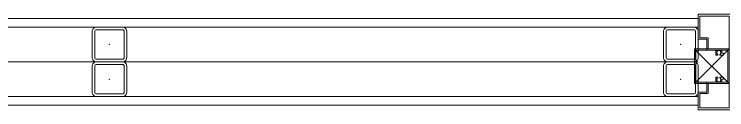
# Model space of a CAD drawing. Extents: x -1286 to 34975, y -230 to 6637.
# Drawn here: x 31326.8 to 31409.1, y 3127 to 3138 of the extents above; entities that cross this region are included whole.
import ezdxf

# ---------------------------------------------------------------- set-up
doc = ezdxf.new("R2010")
doc.units = 0
doc.header["$LTSCALE"] = 20
doc.layers.get('0').update_dxf_attribs({"color": 9, "lineweight": 9})
for name, color, linetype, lineweight in [('06D', 9, 'Continuous', 9), ('10', 9, 'Continuous', 9), ('11', 9, 'Continuous', 9), ('33', 9, 'BATTING', 9)]:
    doc.layers.add(name, color=color, linetype=linetype, lineweight=lineweight)
doc.linetypes.add('BATTING', pattern='A,0.0001,-0.1,[134,ltypeshp.shx,S=0.1,R=0,X=-0.1,Y=0],-0.2,[134,ltypeshp.shx,S=0.1,R=180,X=0.1,Y=0],-0.1', length=0.4001)

# ---------------------------------------------------------------- blocks, each defined once
blk = doc.blocks.new('Prf-40x40')
for points in [[(1.5, -2), (-1.5, -2, -0.414214), (-2, -1.5), (-2, 1.5, -0.414214), (-1.5, 2), (1.5, 2, -0.414214), (2, 1.5), (2, -1.5, -0.414214)], [(1.5, -1.7), (-1.5, -1.7, -0.414214), (-1.7, -1.5), (-1.7, 1.5, -0.414214), (-1.5, 1.7), (1.5, 1.7, -0.414214), (1.7, 1.5), (1.7, -1.5, -0.414214)]]:
    blk.add_lwpolyline(points, format="xyb", close=True)
blk.add_point((0, 0))
blk = doc.blocks.new('p-korkasa_40x40')
at = {"layer": '10'}
for points in [[(-2, -2), (-2, -2, 4.557572), (-2, -2), (2, -2, 6.895317), (2, -2), (2, -2), (2, 2), (-2, 2), (-2, -2)], [(-1.85, -1.85), (-1.85, 1.85), (1.85, 1.85), (1.85, -1.85), (-1.85, -1.85, -4.556435), (-1.85, -1.85)]]:
    blk.add_lwpolyline(points, format="xyb", close=True, dxfattribs=at)
for points in [[(2, -2), (-2, 2)], [(2, 2), (-2, -1.969)]]:
    blk.add_lwpolyline(points, dxfattribs=at)
blk = doc.blocks.new('P-AH-01-10')
at = {"layer": '10'}
for points in [[(-6.84, -95.45), (-6.84, -96.155), (-6.481, -96.155), (-6.481, -95.98, -0.414214), (-6.456, -95.955), (-6.306, -95.955, -0.414214), (-6.281, -95.98), (-6.281, -96.385), (-6.39, -96.385), (-6.355, -96.349, 0.091673), (-6.425, -96.278), (-6.461, -96.314, 0.288261), (-6.701, -96.314), (-6.737, -96.278, 0.091673), (-6.808, -96.349), (-6.772, -96.385, 0.288261), (-6.772, -96.624), (-6.808, -96.66, 0.091673), (-6.737, -96.731), (-6.701, -96.695, 0.288261), (-6.461, -96.695), (-6.425, -96.731, 0.091673), (-6.355, -96.66), (-6.39, -96.625), (-6.281, -96.625), (-6.281, -96.855), (-6.84, -96.855), (-6.84, -97.875, -0.414214), (-6.865, -97.9), (-8, -97.9), (-8, -98.875, -0.414214), (-8.025, -98.9), (-9.995, -98.9, -0.414214), (-10.02, -98.875), (-10.02, -95.25, -0.414214)], [(0.98, -95.25), (0.98, -98.875, -0.414214), (0.955, -98.9), (-1.875, -98.9, -0.414214), (-1.9, -98.875), (-1.9, -97.9), (-3.135, -97.9, -0.414214), (-3.16, -97.875), (-3.16, -96.855), (-3.719, -96.855), (-3.719, -96.625), (-3.61, -96.625), (-3.645, -96.66, 0.091673), (-3.575, -96.731), (-3.539, -96.695, 0.288261), (-3.299, -96.695), (-3.263, -96.731, 0.091673), (-3.192, -96.66), (-3.228, -96.624, 0.288261), (-3.228, -96.385), (-3.192, -96.349, 0.091673), (-3.263, -96.278), (-3.299, -96.314, 0.288261), (-3.539, -96.314), (-3.575, -96.278, 0.091673), (-3.645, -96.349), (-3.61, -96.385), (-3.719, -96.385), (-3.719, -95.98, -0.414214), (-3.694, -95.955), (-3.544, -95.955, -0.414214), (-3.519, -95.98), (-3.519, -96.155), (-3.16, -96.155), (-3.16, -95.45, 0.414214)]]:
    blk.add_lwpolyline(points, format="xyb", dxfattribs=at)
for points in [[(-7, -97.72), (-8.16, -97.72), (-8.16, -98.7), (-9.82, -98.7), (-9.82, -95.3), (-7, -95.3)], [(0.78, -98.7), (0.78, -95.3), (-3, -95.3), (-3, -97.72), (-1.74, -97.72), (-1.74, -98.7)]]:
    blk.add_lwpolyline(points, close=True, dxfattribs=at)
at = {"layer": '10', "rotation": 90}
blk.add_blockref('p-korkasa_40x40', (-5, -97.3), dxfattribs=at)

msp = doc.modelspace()

# ---------------------------------------------------------------- linework, layer by layer
at = {"layer": '06D'}
msp.add_lwpolyline([(30794.338, 3132.499), (31405.838, 3132.499)], dxfattribs=at)
at = {"layer": '11'}
msp.add_lwpolyline([(31405.838, 3136.499), (31405.838, 3137.499), (30790.838, 3137.499), (30790.838, 3136.499)], close=True, dxfattribs=at)
msp.add_lwpolyline([(31405.838, 3127.499), (31405.838, 3128.499), (30790.838, 3128.499), (30790.838, 3127.499), (31405.838, 3127.499)], dxfattribs=at)
at = {"layer": '33', "ltscale": 0.3}
msp.add_lwpolyline([(30791.438, 3132.499), (31405.838, 3132.499)], dxfattribs=at)

# ---------------------------------------------------------------- block references
at = {"layer": '10', "xscale": -1, "rotation": 270}
msp.add_blockref('P-AH-01-10', (31504.738, 3136.999), dxfattribs=at)
at = {"layer": '10', "xscale": -1}
for p in [(31337.838, 3134.499), (31403.838, 3134.499), (31337.838, 3130.499), (31403.838, 3130.499)]:
    msp.add_blockref('Prf-40x40', p, dxfattribs=at)

doc.saveas('drawing.dxf')
